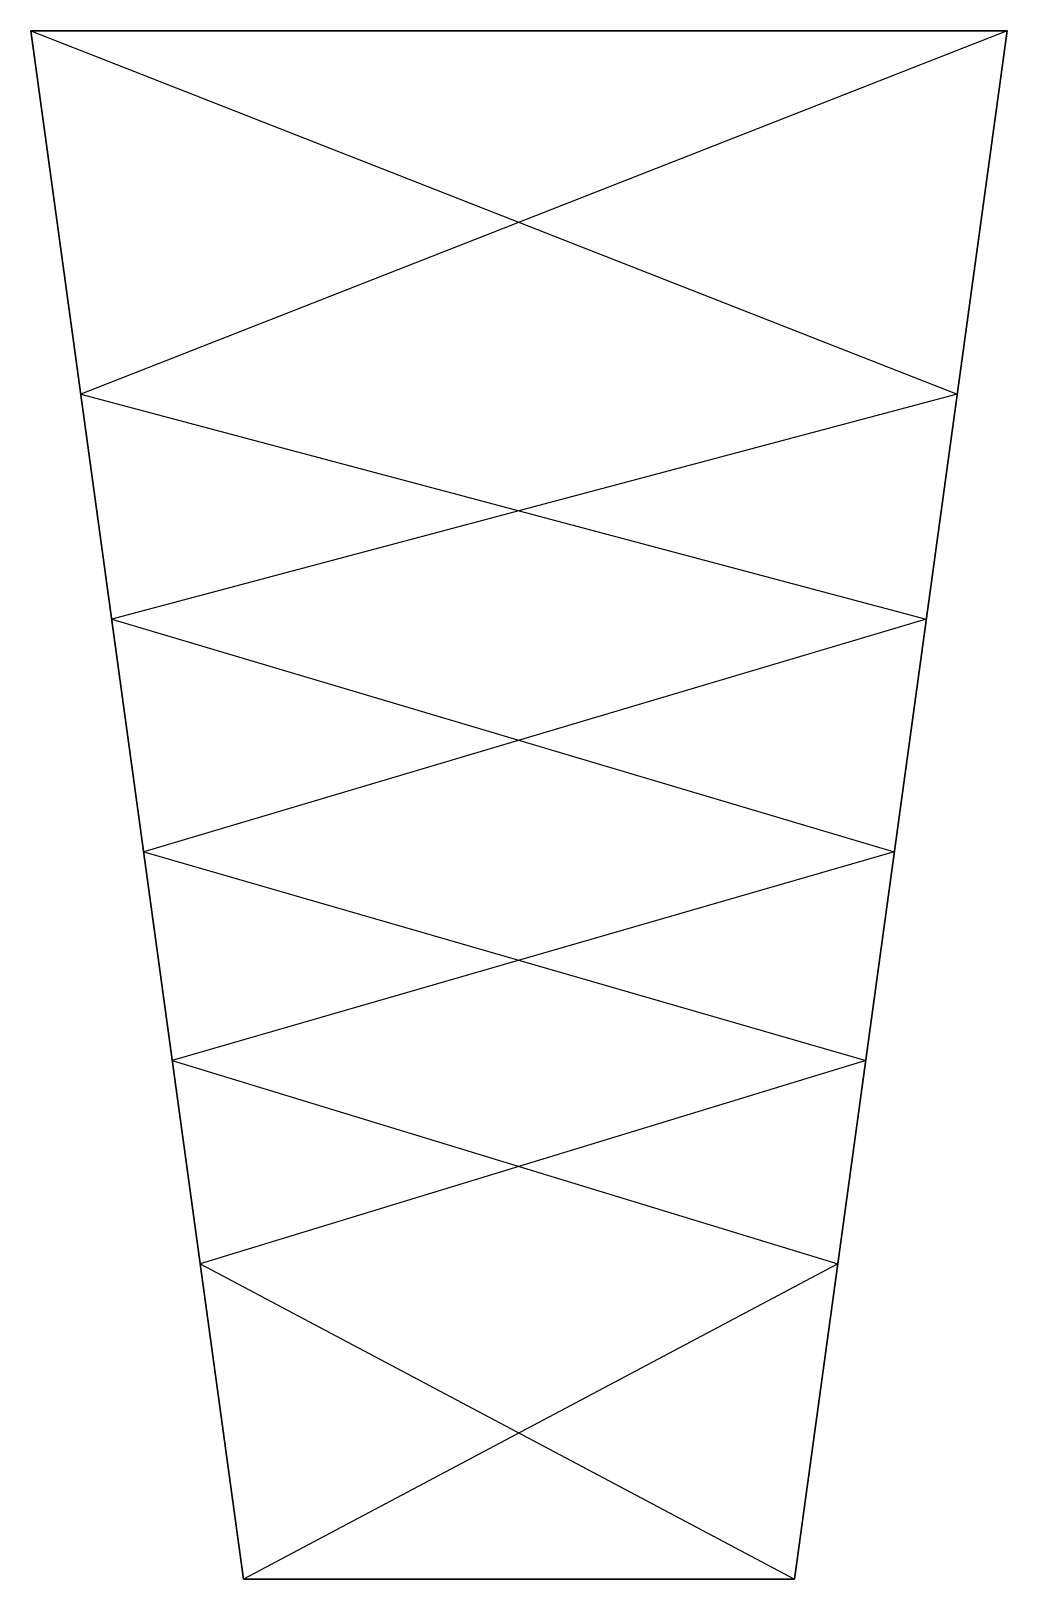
# Model space of a CAD drawing. Extents: x -27.3 to 27.3, y 7.8 to 94.4.
import ezdxf

# ---------------------------------------------------------------- set-up
doc = ezdxf.new("R2010")
doc.units = 0
doc.layers.add('MODELSKETCH_VISIBLE', color=7, linetype='CONTINUOUS')

msp = doc.modelspace()

# ---------------------------------------------------------------- linework, layer by layer
at = {"layer": 'MODELSKETCH_VISIBLE'}
for p, q in [((-27.291, 94.435), (27.291, 94.435)), ((-15.407, 7.848), (-27.291, 94.435)), ((-27.291, 94.435), (24.503, 74.119)), ((-27.291, 94.435), (-15.407, 7.848)), ((27.291, 94.435), (-27.291, 94.435)), ((27.291, 94.435), (-24.503, 74.119)), ((15.407, 7.848), (27.291, 94.435)), ((27.291, 94.435), (15.407, 7.848)), ((-24.503, 74.119), (22.776, 61.542)), ((24.503, 74.119), (-22.776, 61.542)), ((-22.776, 61.542), (20.988, 48.515)), ((22.776, 61.542), (-20.988, 48.515)), ((-20.988, 48.515), (19.389, 36.86)), ((20.988, 48.515), (-19.389, 36.86)), ((-19.389, 36.86), (17.826, 25.474)), ((19.389, 36.86), (-17.826, 25.474)), ((-17.826, 25.474), (15.407, 7.848)), ((17.826, 25.474), (-15.407, 7.848)), ((15.407, 7.848), (-15.407, 7.848)), ((-15.407, 7.848), (15.407, 7.848))]:
    msp.add_line(p, q, dxfattribs=at)

doc.saveas('drawing.dxf')
